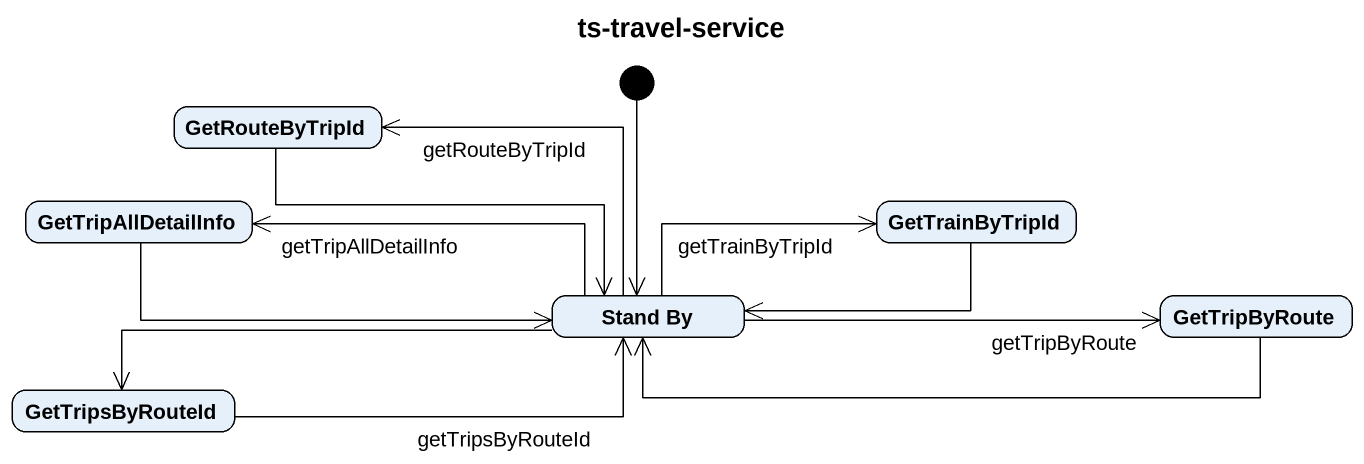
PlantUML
@startuml
title ts-travel-service
hide empty description
state GetRouteByTripId
state GetTripAllDetailInfo
state GetTrainByTripId
state "Stand By" as Stand_By
state GetTripByRoute
state GetTripsByRouteId
[*] --> Stand_By
GetRouteByTripId -right-> Stand_By
GetTripAllDetailInfo -right-> Stand_By
GetTrainByTripId -left-> Stand_By
Stand_By -left-> GetRouteByTripId : getRouteByTripId
Stand_By -left-> GetTripAllDetailInfo : getTripAllDetailInfo
Stand_By -right-> GetTrainByTripId : getTrainByTripId
Stand_By -right-> GetTripByRoute : getTripByRoute
Stand_By -left-> GetTripsByRouteId
GetTripByRoute -left-> Stand_By
GetTripsByRouteId -right-> Stand_By : getTripsByRouteId
@enduml
